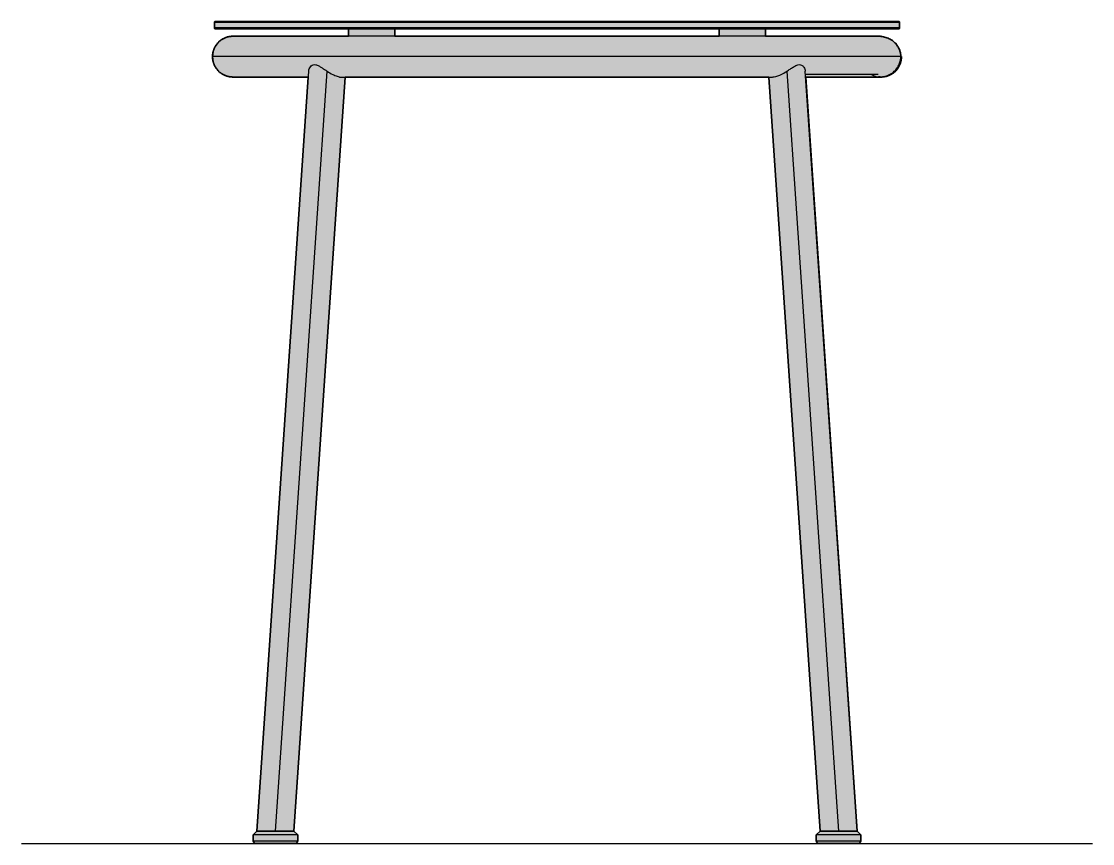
# Model space of a CAD drawing. Header units: millimetres. Extents: x 0 to 1323, y -648 to 444.
# Drawn here: x 744 to 1323, y 0 to 444 of the extents above; entities that cross this region are included whole.
import ezdxf

# ---------------------------------------------------------------- set-up
doc = ezdxf.new("R2010")
doc.units = ezdxf.units.MM
doc.layers.add('Blocks', color=7, linetype='Continuous')
doc.layers.add('Blocks$Fill', color=7, linetype='Continuous', true_color=0xffffff)
doc.layers.add('Blocks$Inner', color=7, linetype='Continuous', lineweight=25, true_color=0x007f00)
doc.layers.add('Blocks$Outline', color=7, linetype='Continuous', lineweight=35, true_color=0xff3f3f)

# ---------------------------------------------------------------- blocks, each defined once
blk = doc.blocks.new('Circa Stool Side')
at = {"layer": 'Blocks$Fill'}
h = blk.add_hatch(color=256, dxfattribs=at)
h.paths.add_polyline_path([(-114.95, 413.72), (-114.75, 413.71), (-114.56, 413.7), (-114.36, 413.69), (-114.16, 413.69), (-113.79, 413.7), (-113.42, 413.71), (-113.05, 413.75), (-112.69, 413.79), (-112.33, 413.84), (-111.97, 413.91), (-111.61, 413.99), (-111.26, 414.08), (-110.91, 414.18), (-110.57, 414.29), (-110.23, 414.41), (-109.9, 414.55), (-109.58, 414.69), (-109.26, 414.84), (-108.95, 415), (-108.65, 415.17), (-108.35, 415.35), (-108.06, 415.53), (-107.77, 415.73), (-107.49, 415.94), (-107.21, 416.16), (-106.94, 416.39), (-106.67, 416.63), (-106.41, 416.88), (-106.16, 417.14), (-105.91, 417.41), (-105.67, 417.69), (-105.45, 417.97), (-105.23, 418.27), (-105.02, 418.57), (-104.82, 418.88), (-104.63, 419.19), (-104.45, 419.52), (-104.28, 419.84), (-104.13, 420.18), (-103.98, 420.51), (-103.85, 420.85), (-103.73, 421.2), (-103.62, 421.54), (-103.52, 421.89), (-103.43, 422.24), (-103.36, 422.6), (-103.3, 422.95), (-103.25, 423.3), (-103.21, 423.65), (-103.18, 424), (-103.16, 424.35), (-103.16, 424.69), (-103.54, 424.69), (-103.59, 425.51), (-103.63, 425.92), (-103.65, 426.12), (-103.68, 426.32), (-103.71, 426.55), (-103.76, 426.78), (-103.81, 427), (-103.86, 427.23), (-103.92, 427.45), (-103.99, 427.66), (-104.06, 427.88), (-104.13, 428.09), (-104.22, 428.33), (-104.32, 428.57), (-104.42, 428.81), (-104.52, 429.04), (-104.63, 429.27), (-104.74, 429.49), (-104.86, 429.71), (-104.99, 429.93), (-105.13, 430.17), (-105.29, 430.41), (-105.44, 430.64), (-105.61, 430.87), (-105.77, 431.09), (-105.95, 431.31), (-106.12, 431.52), (-106.31, 431.73), (-106.52, 431.95), (-106.73, 432.17), (-106.95, 432.39), (-107.17, 432.59), (-107.4, 432.79), (-107.63, 432.98), (-107.87, 433.16), (-108.11, 433.34), (-108.38, 433.53), (-108.65, 433.71), (-108.93, 433.88), (-109.21, 434.04), (-109.49, 434.2), (-109.78, 434.35), (-110.07, 434.49), (-110.36, 434.62), (-110.68, 434.75), (-111, 434.88), (-111.32, 434.99), (-111.64, 435.1), (-111.97, 435.19), (-112.29, 435.28), (-112.62, 435.35), (-112.94, 435.42), (-113.29, 435.48), (-113.63, 435.53), (-113.98, 435.57), (-114.33, 435.6), (-115.7, 435.69), (-176.66, 435.69), (-176.66, 439.69), (-104.66, 439.69), (-104.66, 439.69), (-104.61, 439.7), (-104.59, 439.7), (-104.57, 439.7), (-104.55, 439.7), (-104.54, 439.71), (-104.53, 439.71), (-104.53, 439.71), (-104.52, 439.71), (-104.51, 439.72), (-104.5, 439.72), (-104.49, 439.72), (-104.48, 439.73), (-104.47, 439.73), (-104.46, 439.73), (-104.45, 439.74), (-104.44, 439.74), (-104.43, 439.75), (-104.42, 439.75), (-104.42, 439.76), (-104.41, 439.76), (-104.4, 439.77), (-104.39, 439.77), (-104.38, 439.78), (-104.37, 439.78), (-104.36, 439.79), (-104.36, 439.8), (-104.35, 439.8), (-104.34, 439.81), (-104.33, 439.82), (-104.33, 439.82), (-104.32, 439.83), (-104.31, 439.84), (-104.3, 439.84), (-104.3, 439.85), (-104.29, 439.86), (-104.28, 439.87), (-104.28, 439.88), (-104.27, 439.88), (-104.26, 439.89), (-104.26, 439.9), (-104.25, 439.91), (-104.24, 439.92), (-104.24, 439.93), (-104.23, 439.94), (-104.22, 439.95), (-104.22, 439.96), (-104.21, 439.97), (-104.21, 439.98), (-104.2, 439.99), (-104.2, 440), (-104.19, 440.01), (-104.19, 440.03), (-104.19, 440.04), (-104.18, 440.05), (-104.18, 440.06), (-104.18, 440.07), (-104.18, 440.08), (-104.18, 440.09), (-104.17, 440.1), (-104.17, 440.11), (-104.17, 440.13), (-104.17, 440.14), (-104.17, 440.16), (-104.17, 440.19), (-104.16, 440.19), (-104.16, 443.19), (-104.17, 443.19), (-104.17, 443.21), (-104.17, 443.23), (-104.17, 443.24), (-104.17, 443.25), (-104.17, 443.26), (-104.17, 443.27), (-104.17, 443.28), (-104.17, 443.29), (-104.18, 443.3), (-104.18, 443.31), (-104.18, 443.32), (-104.18, 443.33), (-104.19, 443.34), (-104.19, 443.35), (-104.19, 443.36), (-104.2, 443.37), (-104.2, 443.38), (-104.2, 443.39), (-104.21, 443.4), (-104.21, 443.4), (-104.22, 443.41), (-104.22, 443.42), (-104.23, 443.43), (-104.23, 443.44), (-104.24, 443.45), (-104.24, 443.46), (-104.25, 443.47), (-104.25, 443.47), (-104.26, 443.48), (-104.26, 443.49), (-104.27, 443.5), (-104.28, 443.51), (-104.28, 443.52), (-104.29, 443.52), (-104.3, 443.53), (-104.3, 443.54), (-104.31, 443.55), (-104.32, 443.55), (-104.33, 443.56), (-104.34, 443.57), (-104.35, 443.58), (-104.35, 443.58), (-104.36, 443.59), (-104.37, 443.6), (-104.38, 443.61), (-104.39, 443.61), (-104.4, 443.62), (-104.41, 443.62), (-104.42, 443.63), (-104.44, 443.64), (-104.45, 443.64), (-104.46, 443.65), (-104.47, 443.65), (-104.48, 443.66), (-104.49, 443.66), (-104.5, 443.66), (-104.51, 443.67), (-104.52, 443.67), (-104.53, 443.67), (-104.54, 443.67), (-104.55, 443.68), (-104.58, 443.68), (-104.6, 443.68), (-104.66, 443.69), (-289.16, 443.69), (-473.66, 443.69), (-473.72, 443.68), (-473.74, 443.68), (-473.76, 443.68), (-473.77, 443.68), (-473.78, 443.67), (-473.79, 443.67), (-473.8, 443.67), (-473.81, 443.67), (-473.82, 443.67), (-473.83, 443.66), (-473.84, 443.66), (-473.85, 443.66), (-473.86, 443.65), (-473.87, 443.65), (-473.88, 443.64), (-473.89, 443.64), (-473.89, 443.63), (-473.9, 443.63), (-473.91, 443.62), (-473.92, 443.62), (-473.93, 443.61), (-473.94, 443.61), (-473.95, 443.6), (-473.95, 443.6), (-473.96, 443.59), (-473.97, 443.58), (-473.98, 443.58), (-473.99, 443.57), (-473.99, 443.56), (-474, 443.56), (-474.01, 443.55), (-474.02, 443.54), (-474.02, 443.54), (-474.03, 443.53), (-474.04, 443.52), (-474.05, 443.51), (-474.05, 443.51), (-474.06, 443.5), (-474.06, 443.49), (-474.07, 443.48), (-474.08, 443.47), (-474.08, 443.46), (-474.09, 443.45), (-474.1, 443.44), (-474.1, 443.43), (-474.11, 443.42), (-474.11, 443.41), (-474.12, 443.4), (-474.12, 443.39), (-474.13, 443.38), (-474.13, 443.37), (-474.14, 443.36), (-474.14, 443.34), (-474.14, 443.33), (-474.15, 443.32), (-474.15, 443.31), (-474.15, 443.3), (-474.15, 443.3), (-474.15, 443.28), (-474.16, 443.27), (-474.16, 443.25), (-474.16, 443.24), (-474.16, 443.22), (-474.16, 443.19), (-474.16, 443.19), (-474.16, 440.19), (-474.16, 440.19), (-474.16, 440.17), (-474.16, 440.16), (-474.16, 440.14), (-474.16, 440.13), (-474.16, 440.12), (-474.16, 440.11), (-474.15, 440.1), (-474.15, 440.09), (-474.15, 440.08), (-474.15, 440.07), (-474.15, 440.06), (-474.14, 440.05), (-474.14, 440.04), (-474.14, 440.03), (-474.13, 440.02), (-474.13, 440.01), (-474.13, 440), (-474.12, 439.99), (-474.12, 439.98), (-474.12, 439.98), (-474.11, 439.97), (-474.11, 439.96), (-474.1, 439.95), (-474.1, 439.94), (-474.09, 439.93), (-474.09, 439.92), (-474.08, 439.91), (-474.07, 439.91), (-474.07, 439.9), (-474.06, 439.89), (-474.06, 439.88), (-474.05, 439.87), (-474.04, 439.87), (-474.04, 439.86), (-474.03, 439.85), (-474.02, 439.84), (-474.02, 439.83), (-474.01, 439.83), (-474, 439.82), (-473.99, 439.81), (-473.98, 439.8), (-473.97, 439.8), (-473.96, 439.79), (-473.95, 439.78), (-473.94, 439.78), (-473.93, 439.77), (-473.92, 439.76), (-473.91, 439.76), (-473.9, 439.75), (-473.89, 439.74), (-473.88, 439.74), (-473.87, 439.73), (-473.86, 439.73), (-473.85, 439.73), (-473.84, 439.72), (-473.83, 439.72), (-473.82, 439.71), (-473.81, 439.71), (-473.8, 439.71), (-473.78, 439.71), (-473.77, 439.7), (-473.75, 439.7), (-473.73, 439.7), (-473.66, 439.69), (-401.66, 439.69), (-401.66, 435.69), (-464.16, 435.69), (-464.42, 435.69), (-464.69, 435.68), (-464.95, 435.66), (-465.22, 435.64), (-465.48, 435.61), (-465.75, 435.57), (-466.02, 435.53), (-466.28, 435.48), (-466.55, 435.43), (-466.81, 435.37), (-467.08, 435.3), (-467.34, 435.22), (-467.6, 435.14), (-467.86, 435.05), (-468.11, 434.95), (-468.37, 434.85), (-468.62, 434.75), (-468.87, 434.63), (-469.11, 434.51), (-469.35, 434.39), (-469.59, 434.25), (-469.83, 434.12), (-470.06, 433.97), (-470.29, 433.83), (-470.51, 433.67), (-470.73, 433.51), (-470.94, 433.35), (-471.15, 433.18), (-471.35, 433.01), (-471.55, 432.83), (-471.75, 432.65), (-471.93, 432.47), (-472.12, 432.28), (-472.3, 432.09), (-472.48, 431.89), (-472.65, 431.68), (-472.82, 431.47), (-472.98, 431.26), (-473.14, 431.04), (-473.29, 430.82), (-473.44, 430.59), (-473.58, 430.36), (-473.72, 430.13), (-473.85, 429.89), (-473.98, 429.65), (-474.1, 429.4), (-474.21, 429.15), (-474.32, 428.9), (-474.42, 428.65), (-474.52, 428.39), (-474.6, 428.13), (-474.69, 427.87), (-474.76, 427.61), (-474.83, 427.35), (-474.89, 427.08), (-474.95, 426.82), (-475, 426.55), (-475.04, 426.28), (-475.08, 426.02), (-475.11, 425.75), (-475.13, 425.48), (-475.14, 425.22), (-475.15, 424.95), (-475.16, 424.69), (-475.15, 424.43), (-475.14, 424.16), (-475.13, 423.9), (-475.11, 423.63), (-475.08, 423.36), (-475.04, 423.1), (-475, 422.83), (-474.95, 422.56), (-474.89, 422.3), (-474.83, 422.03), (-474.76, 421.77), (-474.69, 421.51), (-474.6, 421.25), (-474.52, 420.99), (-474.42, 420.73), (-474.32, 420.48), (-474.21, 420.23), (-474.1, 419.98), (-473.98, 419.73), (-473.85, 419.49), (-473.72, 419.25), (-473.58, 419.02), (-473.44, 418.79), (-473.29, 418.56), (-473.14, 418.34), (-472.98, 418.12), (-472.82, 417.91), (-472.65, 417.7), (-472.48, 417.49), (-472.3, 417.29), (-472.12, 417.1), (-471.93, 416.91), (-471.75, 416.73), (-471.55, 416.55), (-471.35, 416.37), (-471.15, 416.2), (-470.94, 416.03), (-470.73, 415.87), (-470.51, 415.71), (-470.28, 415.56), (-470.06, 415.41), (-469.83, 415.26), (-469.59, 415.13), (-469.35, 414.99), (-469.11, 414.87), (-468.87, 414.75), (-468.62, 414.64), (-468.37, 414.53), (-468.11, 414.43), (-467.86, 414.33), (-467.6, 414.24), (-467.34, 414.16), (-467.08, 414.08), (-466.81, 414.02), (-466.55, 413.95), (-466.28, 413.9), (-466.02, 413.85), (-465.75, 413.81), (-465.48, 413.77), (-465.22, 413.74), (-464.95, 413.72), (-464.69, 413.7), (-464.42, 413.69), (-464.16, 413.69), (-423.45, 413.69), (-451.16, 6.69), (-453.16, 4.69), (-453.16, 1.5), (-453.16, 1.47), (-453.16, 1.43), (-453.16, 1.4), (-453.16, 1.37), (-453.15, 1.33), (-453.15, 1.3), (-453.14, 1.26), (-453.14, 1.23), (-453.13, 1.19), (-453.12, 1.16), (-453.12, 1.12), (-453.11, 1.09), (-453.1, 1.05), (-453.08, 1.02), (-453.07, 0.98), (-453.06, 0.95), (-453.04, 0.91), (-453.03, 0.88), (-453.01, 0.84), (-453, 0.81), (-452.98, 0.78), (-452.96, 0.74), (-452.94, 0.71), (-452.92, 0.68), (-452.9, 0.65), (-452.88, 0.62), (-452.85, 0.58), (-452.83, 0.55), (-452.8, 0.52), (-452.78, 0.5), (-452.75, 0.47), (-452.72, 0.44), (-452.7, 0.41), (-452.67, 0.39), (-452.64, 0.36), (-452.61, 0.34), (-452.58, 0.31), (-452.55, 0.29), (-452.52, 0.27), (-452.48, 0.24), (-452.45, 0.22), (-452.42, 0.2), (-452.39, 0.19), (-452.35, 0.17), (-452.32, 0.15), (-452.28, 0.13), (-452.25, 0.12), (-452.22, 0.11), (-452.18, 0.09), (-452.15, 0.08), (-452.11, 0.07), (-452.08, 0.06), (-452.04, 0.05), (-452.01, 0.04), (-451.97, 0.03), (-451.94, 0.03), (-451.9, 0.02), (-451.87, 0.01), (-451.83, 0.01), (-451.8, 0.01), (-451.76, 0), (-451.73, 0), (-451.7, 0), (-451.66, 0), (-430.66, 0), (-430.63, 0), (-430.6, 0), (-430.56, 0), (-430.53, 0.01), (-430.49, 0.01), (-430.46, 0.01), (-430.43, 0.02), (-430.39, 0.03), (-430.36, 0.03), (-430.32, 0.04), (-430.29, 0.05), (-430.25, 0.06), (-430.22, 0.07), (-430.18, 0.08), (-430.15, 0.09), (-430.11, 0.11), (-430.08, 0.12), (-430.04, 0.13), (-430.01, 0.15), (-429.97, 0.17), (-429.94, 0.19), (-429.91, 0.2), (-429.88, 0.22), (-429.84, 0.24), (-429.81, 0.27), (-429.78, 0.29), (-429.75, 0.31), (-429.72, 0.34), (-429.69, 0.36), (-429.66, 0.39), (-429.63, 0.41), (-429.6, 0.44), (-429.58, 0.47), (-429.55, 0.5), (-429.52, 0.52), (-429.5, 0.55), (-429.48, 0.58), (-429.45, 0.62), (-429.43, 0.65), (-429.41, 0.68), (-429.39, 0.71), (-429.37, 0.74), (-429.35, 0.78), (-429.33, 0.81), (-429.31, 0.84), (-429.3, 0.88), (-429.28, 0.91), (-429.27, 0.95), (-429.26, 0.98), (-429.24, 1.02), (-429.23, 1.05), (-429.22, 1.09), (-429.21, 1.12), (-429.2, 1.16), (-429.2, 1.19), (-429.19, 1.23), (-429.18, 1.26), (-429.18, 1.3), (-429.17, 1.33), (-429.17, 1.37), (-429.17, 1.4), (-429.17, 1.43), (-429.16, 1.47), (-429.16, 1.5), (-429.16, 4.69), (-431.16, 6.69), (-403.45, 413.69), (-174.88, 413.69), (-147.16, 6.69), (-149.16, 4.69), (-149.16, 1.5), (-149.16, 1.47), (-149.16, 1.43), (-149.16, 1.4), (-149.16, 1.37), (-149.15, 1.33), (-149.15, 1.3), (-149.14, 1.26), (-149.14, 1.23), (-149.13, 1.19), (-149.12, 1.16), (-149.12, 1.12), (-149.11, 1.09), (-149.1, 1.05), (-149.08, 1.02), (-149.07, 0.98), (-149.06, 0.95), (-149.04, 0.91), (-149.03, 0.88), (-149.01, 0.84), (-149, 0.81), (-148.98, 0.78), (-148.96, 0.74), (-148.94, 0.71), (-148.92, 0.68), (-148.9, 0.65), (-148.88, 0.62), (-148.85, 0.58), (-148.83, 0.55), (-148.8, 0.52), (-148.78, 0.5), (-148.75, 0.47), (-148.72, 0.44), (-148.7, 0.41), (-148.67, 0.39), (-148.64, 0.36), (-148.61, 0.34), (-148.58, 0.31), (-148.55, 0.29), (-148.52, 0.27), (-148.48, 0.24), (-148.45, 0.22), (-148.42, 0.2), (-148.39, 0.19), (-148.35, 0.17), (-148.32, 0.15), (-148.28, 0.13), (-148.25, 0.12), (-148.22, 0.11), (-148.18, 0.09), (-148.15, 0.08), (-148.11, 0.07), (-148.08, 0.06), (-148.04, 0.05), (-148.01, 0.04), (-147.97, 0.03), (-147.94, 0.03), (-147.9, 0.02), (-147.87, 0.01), (-147.83, 0.01), (-147.8, 0.01), (-147.76, 0), (-147.73, 0), (-147.7, 0), (-147.66, 0), (-126.66, 0), (-126.63, 0), (-126.6, 0), (-126.56, 0), (-126.53, 0.01), (-126.49, 0.01), (-126.46, 0.01), (-126.43, 0.02), (-126.39, 0.03), (-126.36, 0.03), (-126.32, 0.04), (-126.29, 0.05), (-126.25, 0.06), (-126.22, 0.07), (-126.18, 0.08), (-126.15, 0.09), (-126.11, 0.11), (-126.08, 0.12), (-126.04, 0.13), (-126.01, 0.15), (-125.97, 0.17), (-125.94, 0.19), (-125.91, 0.2), (-125.88, 0.22), (-125.84, 0.24), (-125.81, 0.27), (-125.78, 0.29), (-125.75, 0.31), (-125.72, 0.34), (-125.69, 0.36), (-125.66, 0.39), (-125.63, 0.41), (-125.6, 0.44), (-125.58, 0.47), (-125.55, 0.5), (-125.52, 0.52), (-125.5, 0.55), (-125.48, 0.58), (-125.45, 0.62), (-125.43, 0.65), (-125.41, 0.68), (-125.39, 0.71), (-125.37, 0.74), (-125.35, 0.78), (-125.33, 0.81), (-125.31, 0.84), (-125.3, 0.88), (-125.28, 0.91), (-125.27, 0.95), (-125.26, 0.98), (-125.24, 1.02), (-125.23, 1.05), (-125.22, 1.09), (-125.21, 1.12), (-125.2, 1.16), (-125.2, 1.19), (-125.19, 1.23), (-125.18, 1.26), (-125.18, 1.3), (-125.17, 1.33), (-125.17, 1.37), (-125.17, 1.4), (-125.17, 1.43), (-125.16, 1.47), (-125.16, 1.5), (-125.16, 4.69), (-127.16, 6.69), (-154.88, 413.69), (-115.7, 413.69)], flags=0)
h.paths.add_polyline_path([(-201.66, 435.69), (-376.66, 435.69), (-376.66, 439.69), (-289.16, 439.69), (-201.66, 439.69)], flags=0)
at = {"layer": 'Blocks$Inner'}
for p, q in [((-474.16, 443.19), (-474.16, 440.19)), ((-104.16, 443.19), (-474.16, 443.19)), ((-104.16, 440.19), (-474.16, 440.19)), ((-401.66, 439.69), (-401.66, 435.69)), ((-376.66, 435.69), (-376.66, 439.69)), ((-201.66, 439.69), (-201.66, 435.69)), ((-176.66, 435.69), (-176.66, 439.69)), ((-104.16, 440.19), (-104.16, 443.19)), ((-114.51, 435.69), (-115.35, 435.69)), ((-114.16, 435.69), (-114.16, 435.69)), ((-423.24, 416.82), (-451.16, 6.69)), ((-441.16, 6.69), (-413.24, 416.82)), ((-165.09, 416.81), (-137.16, 6.69)), ((-127.16, 6.69), (-155.09, 416.82)), ((-431.16, 6.69), (-403.45, 413.69)), ((-174.88, 413.69), (-147.16, 6.69)), ((-115.35, 413.69), (-114.51, 413.69)), ((-114.16, 413.69), (-114.16, 413.69)), ((-451.16, 6.69), (-453.16, 4.69)), ((-451.16, 6.69), (-431.16, 6.69)), ((-429.16, 4.69), (-431.16, 6.69)), ((-147.16, 6.69), (-149.16, 4.69)), ((-147.16, 6.69), (-127.16, 6.69)), ((-125.16, 4.69), (-127.16, 6.69)), ((-453.16, 4.69), (-453.16, 1.5)), ((-429.16, 4.69), (-453.16, 4.69)), ((-453.16, 1.5), (-429.16, 1.5)), ((-430.66, 0), (-451.66, 0)), ((-429.16, 1.5), (-429.16, 4.69)), ((-149.16, 4.69), (-149.16, 1.5)), ((-125.16, 4.69), (-149.16, 4.69)), ((-149.16, 1.5), (-125.16, 1.5)), ((-126.66, 0), (-147.66, 0)), ((-125.16, 1.5), (-125.16, 4.69))]:
    blk.add_line(p, q, dxfattribs=at)
for points in [[(-114.16, 435.69), (-115.17, 435.64), (-115.94, 435.55)], [(-103.16, 424.69), (-475.16, 424.69)]]:
    blk.add_lwpolyline(points, dxfattribs=at)
for centre, radius, start, end in [((-464.16, 424.69), 11, 89.98921, 270.0136), ((-114.16, 424.69), 11, 240.08273, 0), ((-451.66, 1.5), 1.5, 180, 270), ((-430.66, 1.5), 1.5, 270, 0), ((-147.66, 1.5), 1.5, 180, 270), ((-126.66, 1.5), 1.5, 270, 360)]:
    blk.add_arc(centre, radius, start, end, dxfattribs=at)
for points, knots in [([(-473.66, 443.69), (-473.71, 443.69), (-473.82, 443.68), (-473.96, 443.6), (-474.08, 443.48), (-474.16, 443.32), (-474.16, 443.2), (-474.16, 443.14)], [0, 0, 0, 0, 0.178815, 0.371707, 0.569775, 0.795411, 1, 1, 1, 1]), ([(-474.16, 440.24), (-474.16, 440.19), (-474.16, 440.09), (-474.11, 439.94), (-474, 439.81), (-473.85, 439.71), (-473.72, 439.7), (-473.66, 439.69)], [0, 0, 0, 0, 0.172217, 0.360902, 0.558295, 0.787856, 1, 1, 1, 1]), ([(-473.66, 443.69), (-473.66, 443.69), (-473.66, 443.69), (-473.65, 443.69), (-473.63, 443.69), (-473.59, 443.69), (-473.55, 443.69), (-473.51, 443.69), (-473.45, 443.69), (-473.38, 443.69), (-473.22, 443.69), (-472.88, 443.69), (-472.26, 443.69), (-471.46, 443.69), (-470.48, 443.69), (-469.33, 443.69), (-467.58, 443.69), (-464.99, 443.69), (-461.25, 443.69), (-456.93, 443.69), (-452.08, 443.69), (-446.73, 443.69), (-440.95, 443.69), (-434.79, 443.69), (-426.21, 443.69), (-414.83, 443.69), (-400.29, 443.69), (-385.38, 443.69), (-370.4, 443.69), (-355.59, 443.69), (-343.42, 443.69), (-333.92, 443.69), (-327.08, 443.69), (-320.32, 443.69), (-313.79, 443.69), (-307.37, 443.69), (-302.37, 443.69), (-298.68, 443.69), (-296.3, 443.69), (-293.92, 443.69), (-291.54, 443.69), (-289.96, 443.69), (-289.16, 443.69)], [0, 0, 0, 0, 0.004421, 0.008841, 0.013261, 0.017681, 0.022101, 0.026521, 0.030941, 0.035362, 0.039783, 0.059635, 0.079488, 0.099262, 0.119038, 0.138698, 0.15836, 0.197376, 0.236022, 0.274233, 0.311949, 0.349116, 0.385682, 0.421604, 0.456842, 0.525119, 0.590341, 0.652388, 0.711215, 0.766834, 0.819304, 0.844017, 0.868732, 0.891979, 0.915229, 0.937081, 0.958934, 0.967148, 0.975361, 0.983573, 0.991785, 1, 1, 1, 1]), ([(-473.66, 439.69), (-473.66, 439.69), (-473.18, 439.69), (-471.27, 439.69), (-469.85, 439.69), (-466.12, 439.69), (-463.82, 439.69), (-458.44, 439.69), (-455.36, 439.69), (-448.55, 439.69), (-444.82, 439.69), (-436.85, 439.69), (-432.6, 439.69), (-423.74, 439.69), (-419.12, 439.69), (-409.64, 439.69), (-404.78, 439.69), (-394.94, 439.69), (-389.96, 439.69), (-379.98, 439.69), (-374.98, 439.69), (-365.04, 439.69), (-360.11, 439.69), (-350.36, 439.69), (-345.55, 439.69), (-336.1, 439.69), (-331.46, 439.69), (-322.4, 439.69), (-317.97, 439.69), (-309.34, 439.69), (-305.14, 439.69), (-296.97, 439.69), (-293.01, 439.69), (-289.16, 439.69)], [0, 0, 0, 0, 0.0625, 0.0625, 0.125, 0.125, 0.1875, 0.1875, 0.25, 0.25, 0.3125, 0.3125, 0.375, 0.375, 0.4375, 0.4375, 0.5, 0.5, 0.5625, 0.5625, 0.625, 0.625, 0.6875, 0.6875, 0.75, 0.75, 0.8125, 0.8125, 0.875, 0.875, 0.9375, 0.9375, 1, 1, 1, 1]), ([(-289.16, 443.69), (-289.16, 443.69), (-289.16, 443.68), (-289.16, 443.63), (-289.16, 443.59), (-289.16, 443.5), (-289.16, 443.44), (-289.16, 443.31), (-289.16, 443.25), (-289.16, 443.19)], [0, 0, 0, 0, 0.25, 0.25, 0.5, 0.5, 0.75, 0.75, 1, 1, 1, 1]), ([(-104.66, 443.69), (-104.66, 443.69), (-105.15, 443.69), (-107.05, 443.69), (-108.48, 443.69), (-112.2, 443.69), (-114.51, 443.69), (-119.89, 443.69), (-122.96, 443.69), (-129.77, 443.69), (-133.51, 443.69), (-141.48, 443.69), (-145.73, 443.69), (-154.59, 443.69), (-159.21, 443.69), (-168.68, 443.69), (-173.54, 443.69), (-183.38, 443.69), (-188.36, 443.69), (-198.35, 443.69), (-203.35, 443.69), (-213.28, 443.69), (-218.22, 443.69), (-227.97, 443.69), (-232.78, 443.69), (-242.23, 443.69), (-246.86, 443.69), (-255.93, 443.69), (-260.36, 443.69), (-268.99, 443.69), (-273.19, 443.69), (-281.36, 443.69), (-285.32, 443.69), (-289.16, 443.69)], [0, 0, 0, 0, 0.0625, 0.0625, 0.125, 0.125, 0.1875, 0.1875, 0.25, 0.25, 0.3125, 0.3125, 0.375, 0.375, 0.4375, 0.4375, 0.5, 0.5, 0.5625, 0.5625, 0.625, 0.625, 0.6875, 0.6875, 0.75, 0.75, 0.8125, 0.8125, 0.875, 0.875, 0.9375, 0.9375, 1, 1, 1, 1]), ([(-289.16, 440.19), (-289.16, 440.13), (-289.16, 440.07), (-289.16, 439.94), (-289.16, 439.89), (-289.16, 439.79), (-289.16, 439.75), (-289.16, 439.7), (-289.16, 439.69), (-289.16, 439.69)], [0, 0, 0, 0, 0.25, 0.25, 0.5, 0.5, 0.75, 0.75, 1, 1, 1, 1]), ([(-289.16, 439.69), (-285.32, 439.69), (-281.36, 439.69), (-273.19, 439.69), (-268.99, 439.69), (-260.36, 439.69), (-255.93, 439.69), (-246.86, 439.69), (-242.23, 439.69), (-232.78, 439.69), (-227.97, 439.69), (-218.22, 439.69), (-213.28, 439.69), (-203.35, 439.69), (-198.35, 439.69), (-188.36, 439.69), (-183.38, 439.69), (-173.54, 439.69), (-168.68, 439.69), (-159.21, 439.69), (-154.59, 439.69), (-145.73, 439.69), (-141.48, 439.69), (-133.51, 439.69), (-129.77, 439.69), (-122.96, 439.69), (-119.89, 439.69), (-114.51, 439.69), (-112.2, 439.69), (-108.48, 439.69), (-107.05, 439.69), (-105.15, 439.69), (-104.66, 439.69), (-104.66, 439.69)], [0, 0, 0, 0, 0.0625, 0.0625, 0.125, 0.125, 0.1875, 0.1875, 0.25, 0.25, 0.3125, 0.3125, 0.375, 0.375, 0.4375, 0.4375, 0.5, 0.5, 0.5625, 0.5625, 0.625, 0.625, 0.6875, 0.6875, 0.75, 0.75, 0.8125, 0.8125, 0.875, 0.875, 0.9375, 0.9375, 1, 1, 1, 1]), ([(-104.17, 443.14), (-104.17, 443.19), (-104.16, 443.29), (-104.22, 443.44), (-104.33, 443.57), (-104.48, 443.67), (-104.6, 443.68), (-104.66, 443.69)], [0, 0, 0, 0, 0.172217, 0.360902, 0.558295, 0.787856, 1, 1, 1, 1]), ([(-104.66, 439.69), (-104.61, 439.69), (-104.51, 439.7), (-104.37, 439.78), (-104.24, 439.9), (-104.17, 440.06), (-104.17, 440.18), (-104.17, 440.24)], [0, 0, 0, 0, 0.178815, 0.371707, 0.569775, 0.795411, 1, 1, 1, 1]), ([(-115.7, 435.69), (-116.17, 435.69), (-117.07, 435.69), (-118.96, 435.69), (-121.05, 435.69), (-123.24, 435.69), (-125.38, 435.69), (-127.66, 435.69), (-130.17, 435.69), (-133.09, 435.69), (-136.22, 435.69), (-140.22, 435.69), (-145.34, 435.69), (-151.91, 435.69), (-159.36, 435.69), (-167.79, 435.69), (-177.24, 435.69), (-187.64, 435.69), (-198.82, 435.69), (-210.58, 435.69), (-222.76, 435.69), (-235.23, 435.69), (-247.88, 435.69), (-260.6, 435.69), (-273.38, 435.69), (-286.25, 435.69), (-299.22, 435.69), (-312.2, 435.69), (-325.09, 435.69), (-337.76, 435.69), (-350.13, 435.69), (-362.15, 435.69), (-373.77, 435.69), (-384.93, 435.69), (-395.54, 435.69), (-405.5, 435.69), (-414.74, 435.69), (-423.09, 435.69), (-430.42, 435.69), (-436.72, 435.69), (-442.1, 435.69), (-445.78, 435.69), (-448.22, 435.69), (-449.69, 435.69), (-451.12, 435.69), (-452.48, 435.69), (-453.79, 435.69), (-455.12, 435.69), (-456.62, 435.69), (-458.32, 435.69), (-460.09, 435.69), (-461.73, 435.69), (-463.06, 435.69), (-463.98, 435.69), (-464.1, 435.69), (-464.16, 435.69)], [0, 0, 0, 0, 0.01799, 0.034829, 0.050297, 0.064191, 0.076326, 0.086541, 0.099355, 0.112031, 0.124686, 0.137298, 0.15739, 0.178215, 0.200111, 0.223096, 0.247183, 0.272337, 0.297842, 0.323351, 0.34877, 0.374008, 0.398978, 0.423594, 0.447882, 0.47234, 0.496991, 0.521766, 0.546596, 0.571409, 0.596135, 0.620764, 0.645477, 0.670221, 0.69491, 0.719464, 0.743804, 0.767714, 0.790316, 0.811516, 0.831372, 0.850189, 0.856992, 0.863878, 0.87084, 0.877871, 0.884965, 0.892192, 0.900773, 0.912913, 0.927152, 0.943251, 0.960949, 0.979963, 1, 1, 1, 1]), ([(-103.54, 424.69), (-103.57, 425.24), (-103.63, 426.43), (-104.12, 428.22), (-104.98, 430.06), (-106.32, 431.86), (-108.14, 433.48), (-110.41, 434.74), (-113.02, 435.55), (-114.79, 435.64), (-115.7, 435.69)], [0, 0, 0, 0, 0.075661, 0.163354, 0.265514, 0.383206, 0.516427, 0.664401, 0.825959, 1, 1, 1, 1]), ([(-115.7, 413.69), (-114.99, 413.71), (-113.61, 413.76), (-111.31, 414.28), (-109.09, 415.25), (-107.09, 416.69), (-105.47, 418.49), (-104.33, 420.52), (-103.66, 422.61), (-103.58, 424.02), (-103.54, 424.69)], [0, 0, 0, 0, 0.1554, 0.302346, 0.441786, 0.573468, 0.696215, 0.808596, 0.909729, 1, 1, 1, 1]), ([(-423.21, 416.82), (-423.19, 417.09), (-423.13, 417.71), (-422.7, 418.7), (-421.96, 419.69), (-420.86, 420.4), (-419.38, 420.44), (-417.82, 419.75), (-416.29, 418.81), (-414.79, 417.82), (-413.76, 417.15), (-413.24, 416.82)], [0, 0, 0, 0, 0.086091, 0.201604, 0.320147, 0.435826, 0.552698, 0.678396, 0.784042, 0.892424, 1, 1, 1, 1]), ([(-413.24, 416.82), (-412.24, 416.21), (-410.43, 415.1), (-407.85, 414.03), (-406.24, 413.6), (-405.71, 413.7), (-405.68, 413.71)], [0, 0, 0, 0, 0.371615, 0.677027, 0.984051, 1, 1, 1, 1]), ([(-172.64, 413.72), (-172.1, 413.76), (-171.01, 413.84), (-168.67, 414.74), (-166.65, 415.84), (-165.4, 416.62), (-165.09, 416.82)], [0, 0, 0, 0, 0.25535, 0.523676, 0.882314, 1, 1, 1, 1]), ([(-165.09, 416.82), (-164.5, 417.19), (-163.32, 417.96), (-161.55, 419.13), (-159.89, 420.09), (-158.34, 420.51), (-156.94, 420.18), (-155.93, 419.2), (-155.27, 417.98), (-155.15, 417.21), (-155.09, 416.82)], [0, 0, 0, 0, 0.121414, 0.246063, 0.384464, 0.491195, 0.598337, 0.750883, 0.874412, 1, 1, 1, 1]), ([(-464.16, 413.69), (-464.1, 413.69), (-463.98, 413.69), (-463.06, 413.69), (-461.73, 413.69), (-460.09, 413.69), (-458.32, 413.69), (-456.56, 413.69), (-454.92, 413.69), (-453.37, 413.69), (-451.82, 413.69), (-450.18, 413.69), (-448.47, 413.69), (-445.88, 413.69), (-442.11, 413.69), (-436.72, 413.69), (-430.55, 413.69), (-425.83, 413.69), (-423.45, 413.69)], [0, 0, 0, 0, 0.086639, 0.168851, 0.245374, 0.314988, 0.376553, 0.429045, 0.471586, 0.507651, 0.543308, 0.578576, 0.613409, 0.647763, 0.729125, 0.814984, 0.906649, 1, 1, 1, 1]), ([(-406.65, 413.69), (-406.24, 413.69), (-402.73, 413.69), (-395.5, 413.69), (-384.94, 413.69), (-373.76, 413.69), (-362.15, 413.69), (-350.13, 413.69), (-337.76, 413.69), (-325.09, 413.69), (-312.2, 413.69), (-299.22, 413.69), (-286.25, 413.69), (-273.38, 413.69), (-260.6, 413.69), (-247.88, 413.69), (-235.23, 413.69), (-222.76, 413.69), (-210.58, 413.69), (-198.82, 413.69), (-187.66, 413.69), (-178.96, 413.69), (-174.24, 413.69), (-172.78, 413.69)], [0, 0, 0, 0, 0.006591, 0.057036, 0.107759, 0.158592, 0.209364, 0.259963, 0.310761, 0.361738, 0.412749, 0.463648, 0.514291, 0.564539, 0.614436, 0.665009, 0.716308, 0.768159, 0.820381, 0.872786, 0.925184, 0.976862, 1, 1, 1, 1]), ([(-154.98, 415.19), (-153.84, 415.19), (-150.01, 415.19), (-144.37, 415.19), (-139.15, 415.19), (-135.56, 415.19), (-133.2, 415.19), (-131.03, 415.19), (-128.99, 415.19), (-126.96, 415.19), (-124.67, 415.19), (-122.16, 415.19), (-119.62, 415.19), (-117.32, 415.19), (-116.25, 415.19), (-115.7, 415.19)], [0, 0, 0, 0, 0.053049, 0.178062, 0.296092, 0.348861, 0.400191, 0.450114, 0.498658, 0.548898, 0.6087, 0.691017, 0.784775, 0.888355, 1, 1, 1, 1]), ([(-154.88, 413.69), (-153.87, 413.69), (-150.48, 413.69), (-145.36, 413.69), (-140.22, 413.69), (-136.22, 413.69), (-133.09, 413.69), (-130.17, 413.69), (-127.66, 413.69), (-125.38, 413.69), (-123.24, 413.69), (-121.05, 413.69), (-118.96, 413.69), (-117.07, 413.69), (-116.17, 413.69), (-115.7, 413.69)], [0, 0, 0, 0, 0.046988, 0.158355, 0.265793, 0.333238, 0.40091, 0.468695, 0.537222, 0.591842, 0.656736, 0.731035, 0.813753, 0.903797, 1, 1, 1, 1]), ([(-441.16, 6.69), (-442.29, 6.69), (-444.54, 6.69), (-447.54, 6.69), (-449.78, 6.69), (-451.05, 6.69), (-451.04, 6.69), (-451.04, 6.69)], [0, 0, 0, 0, 0.214737, 0.429474, 0.64421, 0.858947, 1, 1, 1, 1]), ([(-431.29, 6.69), (-431.26, 6.69), (-431.12, 6.69), (-432.05, 6.69), (-433.98, 6.69), (-436.8, 6.69), (-439.34, 6.69), (-440.81, 6.69), (-441.16, 6.69)], [0, 0, 0, 0, 0.073935, 0.288631, 0.503327, 0.718023, 0.932719, 1, 1, 1, 1]), ([(-137.16, 6.69), (-138.29, 6.69), (-140.54, 6.69), (-143.54, 6.69), (-145.78, 6.69), (-147.05, 6.69), (-147.04, 6.69), (-147.04, 6.69)], [0, 0, 0, 0, 0.21469, 0.429381, 0.644071, 0.858761, 1, 1, 1, 1]), ([(-127.29, 6.69), (-127.26, 6.69), (-127.12, 6.69), (-128.05, 6.69), (-129.98, 6.69), (-132.8, 6.69), (-135.34, 6.69), (-136.81, 6.69), (-137.16, 6.69)], [0, 0, 0, 0, 0.073759, 0.288496, 0.503233, 0.71797, 0.932707, 1, 1, 1, 1])]:
    blk.add_open_spline(points, degree=3, knots=knots, dxfattribs=at)
at = {"layer": 'Blocks$Outline'}
for points in [[(-474.16, 443.19), (-474.16, 443.19)], [(-474.16, 443.19), (-474.16, 440.19)], [(-474.16, 440.19), (-474.16, 440.19)], [(-401.66, 439.69), (-401.66, 435.69)], [(-376.66, 435.69), (-376.66, 439.69)], [(-201.66, 439.69), (-201.66, 435.69)], [(-176.66, 435.69), (-176.66, 439.69)], [(-104.16, 443.19), (-104.17, 443.19)], [(-104.17, 440.19), (-104.16, 440.19)], [(-104.16, 440.19), (-104.16, 443.19)], [(-103.16, 424.69), (-103.54, 424.69)], [(-423.45, 413.69), (-451.16, 6.69)], [(-431.16, 6.69), (-403.45, 413.69)], [(-174.88, 413.69), (-147.16, 6.69)], [(-127.16, 6.69), (-154.88, 413.69)], [(-451.16, 6.69), (-453.16, 4.69)], [(-429.16, 4.69), (-431.16, 6.69)], [(-147.16, 6.69), (-149.16, 4.69)], [(-125.16, 4.69), (-127.16, 6.69)], [(-453.16, 4.69), (-453.16, 1.5)], [(-451.66, 0), (-430.66, 0)], [(-429.16, 1.5), (-429.16, 4.69)], [(-149.16, 4.69), (-149.16, 1.5)], [(-147.66, 0), (-126.66, 0)], [(-125.16, 1.5), (-125.16, 4.69)]]:
    blk.add_lwpolyline(points, dxfattribs=at)
for points, knots in [([(-473.66, 443.69), (-473.71, 443.69), (-473.82, 443.68), (-473.96, 443.6), (-474.08, 443.48), (-474.15, 443.33), (-474.16, 443.23), (-474.16, 443.19)], [0, 0, 0, 0, 0.1788151, 0.3717065, 0.5697749, 0.7954107, 0.9404586, 0.9404586, 0.9404586, 0.9404586]), ([(-474.16, 440.19), (-474.16, 440.16), (-474.16, 440.08), (-474.11, 439.94), (-474, 439.81), (-473.85, 439.71), (-473.72, 439.7), (-473.66, 439.69)], [0.0597091, 0.0597091, 0.0597091, 0.0597091, 0.172217, 0.3609022, 0.5582955, 0.7878559, 1, 1, 1, 1]), ([(-289.16, 443.69), (-289.96, 443.69), (-291.54, 443.69), (-293.92, 443.69), (-296.3, 443.69), (-298.68, 443.69), (-302.37, 443.69), (-307.37, 443.69), (-313.79, 443.69), (-320.32, 443.69), (-327.08, 443.69), (-333.92, 443.69), (-343.42, 443.69), (-355.59, 443.69), (-370.4, 443.69), (-385.38, 443.69), (-400.29, 443.69), (-414.83, 443.69), (-426.21, 443.69), (-434.79, 443.69), (-440.95, 443.69), (-446.73, 443.69), (-452.08, 443.69), (-456.93, 443.69), (-461.25, 443.69), (-464.99, 443.69), (-467.58, 443.69), (-469.33, 443.69), (-470.48, 443.69), (-471.46, 443.69), (-472.26, 443.69), (-472.88, 443.69), (-473.22, 443.69), (-473.38, 443.69), (-473.45, 443.69), (-473.51, 443.69), (-473.55, 443.69), (-473.59, 443.69), (-473.63, 443.69), (-473.65, 443.69), (-473.66, 443.69), (-473.66, 443.69), (-473.66, 443.69)], [-1, -1, -1, -1, -0.991785, -0.983573, -0.975361, -0.967148, -0.958934, -0.937081, -0.915229, -0.891979, -0.868732, -0.844017, -0.819304, -0.766834, -0.711215, -0.652388, -0.590341, -0.525119, -0.456842, -0.421604, -0.385682, -0.349116, -0.311949, -0.274233, -0.236022, -0.197376, -0.15836, -0.138698, -0.119038, -0.099262, -0.079488, -0.059635, -0.039783, -0.035362, -0.030941, -0.026521, -0.022101, -0.017681, -0.013261, -0.008841, -0.004421, 0, 0, 0, 0]), ([(-473.66, 439.69), (-473.66, 439.69), (-473.18, 439.69), (-471.27, 439.69), (-469.85, 439.69), (-466.12, 439.69), (-463.82, 439.69), (-458.44, 439.69), (-455.36, 439.69), (-448.55, 439.69), (-444.82, 439.69), (-436.85, 439.69), (-432.6, 439.69), (-423.74, 439.69), (-419.12, 439.69), (-410.22, 439.69), (-405.97, 439.69), (-401.66, 439.69)], [0, 0, 0, 0, 0.0625, 0.0625, 0.125, 0.125, 0.1875, 0.1875, 0.25, 0.25, 0.3125, 0.3125, 0.375, 0.375, 0.4375, 0.4375, 0.4923661, 0.4923661, 0.4923661, 0.4923661]), ([(-376.66, 439.69), (-374.44, 439.69), (-372.22, 439.69), (-365.04, 439.69), (-360.11, 439.69), (-350.36, 439.69), (-345.55, 439.69), (-336.1, 439.69), (-331.46, 439.69), (-322.4, 439.69), (-317.97, 439.69), (-309.34, 439.69), (-305.14, 439.69), (-296.97, 439.69), (-293.01, 439.69), (-289.16, 439.69)], [0.5971753, 0.5971753, 0.5971753, 0.5971753, 0.625, 0.625, 0.6875, 0.6875, 0.75, 0.75, 0.8125, 0.8125, 0.875, 0.875, 0.9375, 0.9375, 1, 1, 1, 1]), ([(-104.66, 443.69), (-104.66, 443.69), (-105.15, 443.69), (-107.05, 443.69), (-108.48, 443.69), (-112.2, 443.69), (-114.51, 443.69), (-119.89, 443.69), (-122.96, 443.69), (-129.77, 443.69), (-133.51, 443.69), (-141.48, 443.69), (-145.73, 443.69), (-154.59, 443.69), (-159.21, 443.69), (-168.68, 443.69), (-173.54, 443.69), (-183.38, 443.69), (-188.36, 443.69), (-198.35, 443.69), (-203.35, 443.69), (-213.28, 443.69), (-218.22, 443.69), (-227.97, 443.69), (-232.78, 443.69), (-242.23, 443.69), (-246.86, 443.69), (-255.93, 443.69), (-260.36, 443.69), (-268.99, 443.69), (-273.19, 443.69), (-281.36, 443.69), (-285.32, 443.69), (-289.16, 443.69)], [0, 0, 0, 0, 0.0625, 0.0625, 0.125, 0.125, 0.1875, 0.1875, 0.25, 0.25, 0.3125, 0.3125, 0.375, 0.375, 0.4375, 0.4375, 0.5, 0.5, 0.5625, 0.5625, 0.625, 0.625, 0.6875, 0.6875, 0.75, 0.75, 0.8125, 0.8125, 0.875, 0.875, 0.9375, 0.9375, 1, 1, 1, 1]), ([(-289.16, 439.69), (-285.32, 439.69), (-281.36, 439.69), (-273.19, 439.69), (-268.99, 439.69), (-260.36, 439.69), (-255.93, 439.69), (-246.86, 439.69), (-242.23, 439.69), (-232.78, 439.69), (-227.97, 439.69), (-218.22, 439.69), (-213.28, 439.69), (-206.1, 439.69), (-203.88, 439.69), (-201.66, 439.69)], [0, 0, 0, 0, 0.0625, 0.0625, 0.125, 0.125, 0.1875, 0.1875, 0.25, 0.25, 0.3125, 0.3125, 0.375, 0.375, 0.4028247, 0.4028247, 0.4028247, 0.4028247]), ([(-176.66, 439.69), (-172.36, 439.69), (-168.11, 439.69), (-159.21, 439.69), (-154.59, 439.69), (-145.73, 439.69), (-141.48, 439.69), (-133.51, 439.69), (-129.77, 439.69), (-122.96, 439.69), (-119.89, 439.69), (-114.51, 439.69), (-112.2, 439.69), (-108.48, 439.69), (-107.05, 439.69), (-105.15, 439.69), (-104.66, 439.69), (-104.66, 439.69)], [0.5076339, 0.5076339, 0.5076339, 0.5076339, 0.5625, 0.5625, 0.625, 0.625, 0.6875, 0.6875, 0.75, 0.75, 0.8125, 0.8125, 0.875, 0.875, 0.9375, 0.9375, 1, 1, 1, 1]), ([(-104.17, 443.19), (-104.17, 443.22), (-104.17, 443.3), (-104.22, 443.44), (-104.33, 443.57), (-104.48, 443.67), (-104.6, 443.68), (-104.66, 443.69)], [0.0597091, 0.0597091, 0.0597091, 0.0597091, 0.172217, 0.3609022, 0.5582955, 0.7878559, 1, 1, 1, 1]), ([(-104.66, 439.69), (-104.61, 439.69), (-104.51, 439.7), (-104.37, 439.78), (-104.24, 439.9), (-104.17, 440.05), (-104.17, 440.15), (-104.17, 440.19)], [0, 0, 0, 0, 0.1788151, 0.3717065, 0.5697749, 0.7954107, 0.9404586, 0.9404586, 0.9404586, 0.9404586]), ([(-401.66, 435.69), (-402.93, 435.69), (-407.42, 435.69), (-414.74, 435.69), (-423.09, 435.69), (-430.42, 435.69), (-436.72, 435.69), (-442.1, 435.69), (-445.78, 435.69), (-448.22, 435.69), (-449.69, 435.69), (-451.12, 435.69), (-452.48, 435.69), (-453.79, 435.69), (-455.12, 435.69), (-456.62, 435.69), (-458.32, 435.69), (-460.09, 435.69), (-461.73, 435.69), (-463.06, 435.69), (-463.97, 435.69), (-464.09, 435.69), (-464.16, 435.69), (-464.16, 435.69)], [0.7100184, 0.7100184, 0.7100184, 0.7100184, 0.7194644, 0.7438045, 0.7677141, 0.7903159, 0.8115155, 0.8313724, 0.8501893, 0.8569924, 0.863878, 0.8708397, 0.8778708, 0.8849648, 0.8921925, 0.9007733, 0.9129134, 0.9271517, 0.9432514, 0.9609492, 0.9799627, 0.9997753, 1, 1, 1, 1]), ([(-201.66, 435.69), (-204.62, 435.69), (-211.55, 435.69), (-222.76, 435.69), (-235.23, 435.69), (-247.88, 435.69), (-260.6, 435.69), (-273.38, 435.69), (-286.25, 435.69), (-299.22, 435.69), (-312.2, 435.69), (-325.09, 435.69), (-337.76, 435.69), (-350.13, 435.69), (-362.15, 435.69), (-370.91, 435.69), (-375.68, 435.69), (-376.66, 435.69)], [0.3039098, 0.3039098, 0.3039098, 0.3039098, 0.3233506, 0.3487697, 0.3740083, 0.3989779, 0.4235945, 0.4478822, 0.4723401, 0.4969908, 0.521766, 0.5465957, 0.5714089, 0.5961351, 0.6207643, 0.6454775, 0.6519752, 0.6519752, 0.6519752, 0.6519752]), ([(-115.7, 435.69), (-116.17, 435.69), (-117.07, 435.69), (-118.96, 435.69), (-121.05, 435.69), (-123.24, 435.69), (-125.38, 435.69), (-127.66, 435.69), (-130.17, 435.69), (-133.09, 435.69), (-136.22, 435.69), (-140.22, 435.69), (-145.34, 435.69), (-151.91, 435.69), (-159.36, 435.69), (-167.63, 435.69), (-173.6, 435.69), (-176.66, 435.69)], [0, 0, 0, 0, 0.0179903, 0.0348287, 0.050297, 0.0641912, 0.0763264, 0.0865406, 0.0993552, 0.1120311, 0.124686, 0.1372985, 0.1573896, 0.1782155, 0.2001108, 0.2230961, 0.2458713, 0.2458713, 0.2458713, 0.2458713]), ([(-103.54, 424.69), (-103.57, 425.24), (-103.63, 426.43), (-104.12, 428.22), (-104.98, 430.06), (-106.32, 431.86), (-108.14, 433.48), (-110.41, 434.74), (-113.02, 435.55), (-114.79, 435.64), (-115.7, 435.69)], [0, 0, 0, 0, 0.075661, 0.163354, 0.265514, 0.383206, 0.516427, 0.664401, 0.825959, 1, 1, 1, 1]), ([(-464.16, 413.69), (-464.16, 413.69), (-464.09, 413.69), (-463.97, 413.69), (-463.06, 413.69), (-461.73, 413.69), (-460.09, 413.69), (-458.32, 413.69), (-456.56, 413.69), (-454.92, 413.69), (-453.37, 413.69), (-451.82, 413.69), (-450.18, 413.69), (-448.47, 413.69), (-445.88, 413.69), (-442.11, 413.69), (-436.72, 413.69), (-430.55, 413.69), (-425.83, 413.69), (-423.45, 413.69)], [0, 0, 0, 0, 0.001225, 0.086639, 0.168851, 0.245374, 0.314988, 0.376553, 0.429045, 0.471586, 0.507651, 0.543308, 0.578576, 0.613409, 0.647763, 0.729125, 0.814984, 0.906649, 1, 1, 1, 1]), ([(-403.45, 413.69), (-400.89, 413.69), (-394.77, 413.69), (-384.94, 413.69), (-373.76, 413.69), (-362.15, 413.69), (-350.13, 413.69), (-337.76, 413.69), (-325.09, 413.69), (-312.2, 413.69), (-299.22, 413.69), (-286.25, 413.69), (-273.38, 413.69), (-260.6, 413.69), (-247.88, 413.69), (-235.23, 413.69), (-222.76, 413.69), (-210.58, 413.69), (-198.82, 413.69), (-187.66, 413.69), (-179.71, 413.69), (-175.64, 413.69), (-174.88, 413.69)], [0.0170168, 0.0170168, 0.0170168, 0.0170168, 0.0570356, 0.1077588, 0.158592, 0.2093636, 0.2599628, 0.310761, 0.3617382, 0.4127493, 0.4636484, 0.5142915, 0.5645388, 0.6144362, 0.6650095, 0.7163079, 0.768159, 0.8203808, 0.8727859, 0.9251844, 0.9768618, 0.9889371, 0.9889371, 0.9889371, 0.9889371]), ([(-154.88, 413.69), (-153.87, 413.69), (-150.48, 413.69), (-145.36, 413.69), (-140.22, 413.69), (-136.22, 413.69), (-133.09, 413.69), (-130.17, 413.69), (-127.66, 413.69), (-125.38, 413.69), (-123.24, 413.69), (-121.05, 413.69), (-118.96, 413.69), (-117.07, 413.69), (-116.17, 413.69), (-115.7, 413.69)], [0, 0, 0, 0, 0.046988, 0.158355, 0.265793, 0.333238, 0.40091, 0.468695, 0.537222, 0.591842, 0.656736, 0.731035, 0.813753, 0.903797, 1, 1, 1, 1])]:
    blk.add_open_spline(points, degree=3, knots=knots, dxfattribs=at)
for points, weights, knots in [([(-464.16, 435.69), (-468.71, 435.69), (-471.93, 432.47), (-475.16, 429.25), (-475.16, 424.69), (-475.16, 424.69), (-475.16, 420.13), (-471.93, 416.91), (-468.71, 413.69), (-464.16, 413.69)], [0.999962562463, 0.923877894195, 1, 0.923861615999, 0.999997554824, 1, 0.923859170823, 1, 0.923882784353, 0.999952787587], [0.002125, 0.002125, 0.002125, 8.64055, 8.64055, 17.280823, 17.281101, 17.281101, 25.921651, 25.921651, 34.559521, 34.559521, 34.559521]), ([(-114.95, 413.72), (-114.56, 413.69), (-114.16, 413.69), (-111.21, 413.69), (-108.65, 415.17), (-103.16, 418.34), (-103.16, 424.69)], [0.934360867087, 0.933122957924, 0.933103210592, 0.932967637632, 1, 0.866205830058, 1], [4.966356, 4.966356, 4.966356, 5.743041, 5.743977, 11.511232, 11.511232, 23.022464, 23.022464, 23.022464])]:
    blk.add_rational_spline(points, weights, degree=2, knots=knots, dxfattribs=at)
blk.add_open_spline([(-115.7, 413.69), (-115.45, 413.7), (-115.2, 413.71), (-114.95, 413.72)], degree=3, dxfattribs=at)
for points in [[(-453.16, 1.5), (-453.16, 0), (-451.66, 0)], [(-430.66, 0), (-429.16, 0), (-429.16, 1.5)], [(-149.16, 1.5), (-149.16, 0), (-147.66, 0)], [(-126.66, 0), (-125.16, 0), (-125.16, 1.5)]]:
    blk.add_rational_spline(points, [1, 0.707106781187, 1], degree=2, dxfattribs=at)

msp = doc.modelspace()

# ---------------------------------------------------------------- linework, layer by layer
at = {"layer": 'Blocks'}
msp.add_lwpolyline([(744.37, 0), (1322.7, 0)], dxfattribs=at)

# ---------------------------------------------------------------- block references
msp.add_blockref('Circa Stool Side', (1322.7, 0), dxfattribs=at)

doc.saveas('drawing.dxf')
